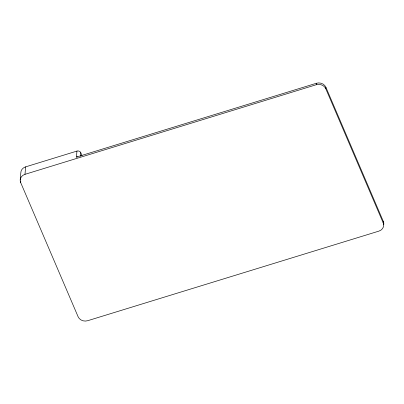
<?xml version="1.0" encoding="UTF-8"?>
<svg xmlns="http://www.w3.org/2000/svg" width="404" height="404" viewBox="0 0 404 404"><rect width="100%" height="100%" fill="white"/><g stroke="black" fill="none" stroke-linecap="round" stroke-linejoin="round"><path stroke-width="0.61" d="M20.2 180.063L20.841 172.604A7.413 6.454 4.9 0 1 25.634 166.867L76.947 151.081A2.964 2.581 4.9 0 1 80.765 152.667L82.002 155.57M76.947 151.081L76.432 157.085L316.347 83.285A7.413 6.454 4.9 0 1 325.892 87.249L383.33 221.442L383.204 222.897A7.413 6.454 4.9 0 1 378.881 231.128L87.653 320.715A7.413 6.454 4.9 0 1 78.108 316.751L20.67 182.558L20.776 181.315M20.67 182.558A7.413 6.454 4.9 0 1 24.992 174.326L25.634 166.867M80.457 156.272L80.765 152.667M24.992 174.326L316.221 84.739L316.347 83.285M383.204 222.897L325.765 88.703L325.892 87.249M316.221 84.739A7.413 6.454 4.9 0 1 325.765 88.703M76.432 157.085A2.964 2.581 4.9 0 1 77.573 156.944M383.33 221.442A7.413 6.454 4.9 0 1 383.704 224.776"/></g></svg>
